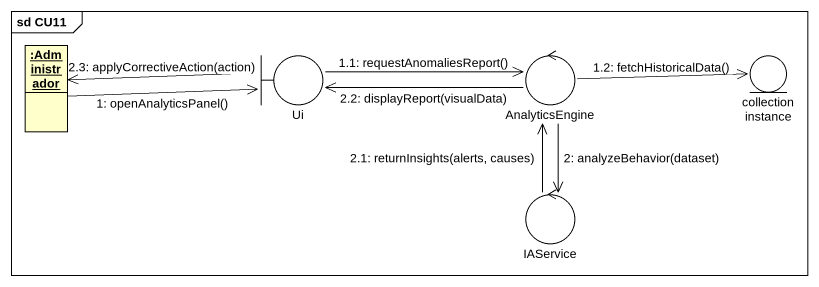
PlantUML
@startuml
mainframe sd CU11
allowmixing
hide circle
hide empty members
object ":Administrador" as Administrador
boundary Ui
control AnalyticsEngine
entity "collection instance" as collection_instance
control IAService
Administrador -right-> Ui : 1: openAnalyticsPanel()
Ui -right-> AnalyticsEngine : 1.1: requestAnomaliesReport()
AnalyticsEngine -right-> collection_instance : 1.2: fetchHistoricalData()
AnalyticsEngine --> IAService : 2: analyzeBehavior(dataset)
IAService -up-> AnalyticsEngine : 2.1: returnInsights(alerts, causes)
AnalyticsEngine -left-> Ui : 2.2: displayReport(visualData)
Ui -left-> Administrador : 2.3: applyCorrectiveAction(action)
@enduml
